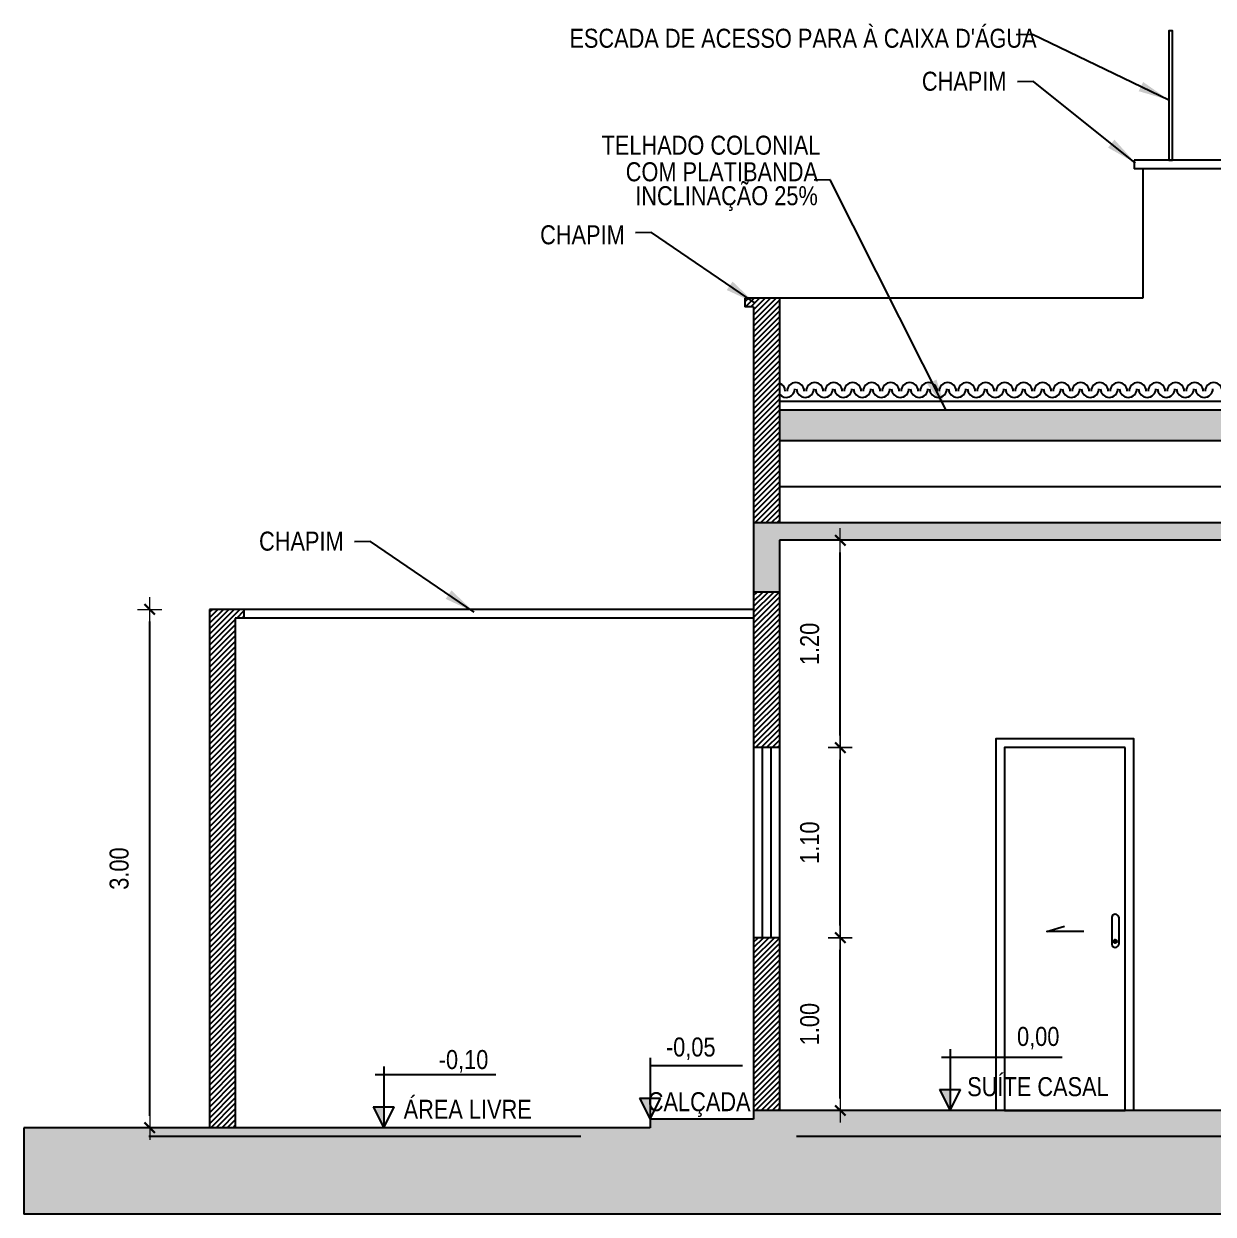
# Model space of a CAD drawing. Header units: millimetres. Extents: x -677 to -23, y -135 to 1112.
# Drawn here: x -67.52 to -60.64, y 864.54 to 871.43 of the extents above; entities that cross this region are included whole.
import ezdxf
from ezdxf.enums import TextEntityAlignment as Align

# ---------------------------------------------------------------- set-up
doc = ezdxf.new("R2010")
doc.units = ezdxf.units.MM
doc.header["$LTSCALE"] = 20
doc.header["$MEASUREMENT"] = 0
doc.header["$PDSIZE"] = -5
doc.linetypes.add('CONTINU', pattern=[0])
doc.linetypes.add('HIDDEN2', pattern=[0.1875, 0.125, -0.0625])
doc.layers.get('0').update_dxf_attribs({"linetype": 'CONTINUOUS'})
doc.layers.get('Defpoints').update_dxf_attribs({"linetype": 'CONTINUOUS'})
for name, color, linetype in [('COTAS', 7, 'CONTINUOUS'), ('E-hatch', 8, 'CONTINUOUS'), ('E-txt-g', 3, 'CONTINUOUS'), ('ESQUADRIA', 3, 'CONTINUOUS')]:
    doc.layers.add(name, color=color, linetype=linetype)
for name, color, linetype, lineweight in [('E-Cta-W', 7, 'CONTINUOUS', 20), ('E-Pen-C', 4, 'CONTINUOUS', 15), ('E-Pen-G', 3, 'CONTINUOUS', 30), ('E-Txt-W', 7, 'CONTINUOUS', 20)]:
    doc.layers.add(name, color=color, linetype=linetype, lineweight=lineweight)
doc.styles.add('F2', font='swissc.ttf')
doc.styles.add('REG60', font='romans.shx', dxfattribs={"width": 0.8, "height": 0.15})
doc.styles.add('REG80', font='romans.shx', dxfattribs={"width": 0.8, "height": 0.2})
doc.dimstyles.new('DIMENSION-1', dxfattribs={"dimtxt": 0.11, "dimasz": 0.07, "dimexe": 1, "dimexo": 0, "dimgap": 0.12, "dimtad": 1, "dimzin": 7, "dimdsep": 46, "dimtxsty": 'F2', "dimblk1": 'TRACO', "dimblk2": 'TRACO', "dimsah": 1, "dimcen": 1, "dimse1": 1, "dimse2": 1, "dimclrd": 256, "dimclre": 256, "dimclrt": 6, "dimadec": 0, "dimazin": 0, "dimtfac": 1, "dimtix": 1, "dimtmove": 2, "dimatfit": 3, "dimldrblk": 'TRACO', "dimfxl": 1, "dimtolj": 1, "dimtzin": 0, "dimarcsym": 0})
doc.dimstyles.get("Standard").update_dxf_attribs({"dimtxt": 0.18, "dimasz": 0.18, "dimexe": 0.18, "dimexo": 0.0625, "dimgap": 0.09, "dimtad": 0, "dimtih": 1, "dimtoh": 1, "dimdec": 4, "dimzin": 0, "dimdsep": 46, "dimtxsty": 'Standard', "dimcen": 0.09, "dimadec": 0, "dimazin": 0, "dimtfac": 1, "dimtdec": 4, "dimtofl": 0, "dimtmove": 0, "dimatfit": 3, "dimfxl": 1, "dimtolj": 1, "dimtzin": 0, "dimarcsym": 0})

# ---------------------------------------------------------------- blocks, each defined once
blk = doc.blocks.new('TXT-AMB75')
at = {"layer": 'E-txt-g', "style": 'REG80', "width": 0.8, "flags": 8}
blk.add_attdef('TXT', text='', height=0.2, dxfattribs=at).set_placement((0.0055, 0.2964), align=Align.CENTER)
at = {"layer": 'E-Txt-W', "style": 'REG60', "width": 0.8, "flags": 8}
blk.add_attdef('TXT', text='', height=0.15, dxfattribs=at).set_placement((0.0055, 0.0271), align=Align.CENTER)
blk = doc.blocks.new('TRACO')
at = {"layer": 'E-Pen-C'}
for p, q in [((0, 1), (0, -1)), ((-1, 0), (1, 0))]:
    blk.add_line(p, q, dxfattribs=at)
at = {"layer": 'E-Pen-G'}
blk.add_line((-0.424, -0.424), (0.424, 0.424), dxfattribs=at)
blk = doc.blocks.new('*D598')
at = {"color": 4, "lineweight": -2}
blk.add_line((-62.7968, 865.2141), (-62.7968, 866.0741), dxfattribs=at)
at = {"layer": 'Defpoints', "color": 0, "linetype": 'Continuous'}
for p in [(-63.1482, 866.1441), (-62.7968, 866.1441), (-63.1482, 865.1441)]:
    blk.add_point(p, dxfattribs=at)
at = {"color": 4, "linetype": 'Continuous', "lineweight": -2, "xscale": 0.07, "yscale": 0.07, "zscale": 0.07}
for p, rotation in [((-62.7968, 866.1441), 90), ((-62.7968, 865.1441), 270)]:
    blk.add_blockref('TRACO', p, dxfattribs=dict(at, rotation=rotation))
at = {"color": 4, "linetype": 'Continuous', "insert": (-62.9733, 865.6441), "char_height": 0.11, "attachment_point": 5, "rotation": 90, "style": 'F2'}
blk.add_mtext('\\A1;1.00', dxfattribs=at)
blk = doc.blocks.new('*D599')
at = {"color": 4, "lineweight": -2}
blk.add_line((-62.7968, 866.2141), (-62.7968, 867.1741), dxfattribs=at)
at = {"layer": 'Defpoints', "color": 0, "linetype": 'Continuous'}
for p in [(-63.1482, 867.2441), (-62.7968, 867.2441), (-63.1482, 866.1441)]:
    blk.add_point(p, dxfattribs=at)
at = {"color": 4, "linetype": 'Continuous', "lineweight": -2, "xscale": 0.07, "yscale": 0.07, "zscale": 0.07}
for p, rotation in [((-62.7968, 867.2441), 90), ((-62.7968, 866.1441), 270)]:
    blk.add_blockref('TRACO', p, dxfattribs=dict(at, rotation=rotation))
at = {"color": 4, "linetype": 'Continuous', "insert": (-62.9733, 866.6941), "char_height": 0.11, "attachment_point": 5, "rotation": 90, "style": 'F2'}
blk.add_mtext('\\A1;1.10', dxfattribs=at)
blk = doc.blocks.new('*D600')
at = {"color": 4, "lineweight": -2}
blk.add_line((-62.7968, 867.3141), (-62.7968, 868.3741), dxfattribs=at)
at = {"layer": 'Defpoints', "color": 0, "linetype": 'Continuous'}
for p in [(-63.1482, 868.4441), (-62.7968, 868.4441), (-63.1482, 867.2441)]:
    blk.add_point(p, dxfattribs=at)
at = {"color": 4, "linetype": 'Continuous', "lineweight": -2, "xscale": 0.07, "yscale": 0.07, "zscale": 0.07}
for p, rotation in [((-62.7968, 868.4441), 90), ((-62.7968, 867.2441), 270)]:
    blk.add_blockref('TRACO', p, dxfattribs=dict(at, rotation=rotation))
at = {"color": 4, "linetype": 'Continuous', "insert": (-62.9734, 867.8441), "char_height": 0.11, "attachment_point": 5, "rotation": 90, "style": 'F2'}
blk.add_mtext('\\A1;1.20', dxfattribs=at)
blk = doc.blocks.new('*D601')
at = {"color": 4, "lineweight": -2}
blk.add_line((-66.795, 865.1141), (-66.795, 867.9741), dxfattribs=at)
at = {"layer": 'Defpoints', "color": 0, "linetype": 'Continuous'}
for p in [(-66.795, 868.0441), (-66.5689, 868.0441), (-66.5689, 865.0441)]:
    blk.add_point(p, dxfattribs=at)
at = {"color": 4, "linetype": 'Continuous', "lineweight": -2, "xscale": 0.07, "yscale": 0.07, "zscale": 0.07}
for p, rotation in [((-66.795, 868.0441), 90), ((-66.795, 865.0441), 270)]:
    blk.add_blockref('TRACO', p, dxfattribs=dict(at, rotation=rotation))
at = {"color": 4, "linetype": 'Continuous', "insert": (-66.9714, 866.5441), "char_height": 0.11, "attachment_point": 5, "rotation": 90, "style": 'F2'}
blk.add_mtext('\\A1;3.00', dxfattribs=at)

msp = doc.modelspace()

# ---------------------------------------------------------------- hatches: boundary and pattern name
at = {"linetype": 'Continuous'}
h = msp.add_hatch(dxfattribs=at)
h.set_pattern_fill('TROOF1', color=8, scale=0.15, angle=180, style=0, pattern_type=2)
h.set_pattern_definition([(180, (-84.41893, 346.28626), (-0.15, -0.15), [0.048, -0.102]), (305.2176, (-84.5629314, 346.271264), (-1.05000017453, 1.49999987498), [0.03121305, -3.0900849]), (340.71, (-84.5449314, 346.245764), (-2.55000077763, 0.8999979741), [0.0317844, -3.1466586]), (19.29, (-84.5149314, 346.235264), (2.55000077763, 0.8999979741), [0.0317844, -3.1466586]), (54.7824, (-84.4849314, 346.245764), (1.05000017453, 1.49999987498), [0.03121305, -3.0900849]), (90, (-84.46693, 346.27126), (-0.15, 0.15), [0.015, -0.135]), (270, (-84.56293, 346.28626), (0.15, -0.15), [0.015, -0.135]), (180, (-84.41893, 346.28026), (-0.15, -0.15), [0.042, -0.108]), (306.3844, (-84.5689314, 346.268264), (-1.650001937525, 2.24999858293), [0.0354012, -3.50472585]), (342.3499, (-84.5479314, 346.239764), (2.850000422915, -0.899998778574), [0.0346302, -3.42838875]), (17.6501, (-84.5149314, 346.229264), (-2.850000422915, -0.899998778574), [0.0346302, -3.42838875]), (53.6156, (-84.4819314, 346.239764), (1.650001937525, 2.24999858293), [0.0354012, -3.50472585]), (90, (-84.46093, 346.26826), (-0.15, 0.15), [0.012, -0.138]), (270, (-84.56893, 346.28026), (0.15, -0.15), [0.012, -0.138]), (180, (-84.56293, 346.28026), (-0.15, -0.15), [0.006, -0.144]), (267.3974, (-84.4609314, 346.268264), (0.1500021288, 3.14999989794), [0.13213635, -3.17127105]), (272.6026, (-84.5689314, 346.268264), (0.1500021288, -3.14999989794), [0.13213635, -3.17127105]), (180, (-84.56293, 346.28626), (-0.15, -0.15), [0.006, -0.144])])
h.paths.add_polyline_path([(-63.1482, 869.1995), (-63.1482, 869.0198), (-54.896, 869.0198), (-54.896, 868.7441), (-48.0893, 868.7441), (-48.0893, 869.0198), (-44.7393, 869.0198), (-44.7393, 869.1995)])
at = {"layer": 'COTAS', "linetype": 'CONTINU'}
h = msp.add_hatch(dxfattribs=at)
h.set_pattern_fill('ANSI38', color=8, scale=0.25, style=0)
h.set_pattern_definition([(45, (-84.41893, 346.286264), (-0.022097087, 0.022097087), []), (135, (-84.41893, 346.286264), (-0.0662912607, 0.022097087), [0.078125, -0.046875])])
h.paths.add_polyline_path([(-67.524, 865.0441), (-67.524, 864.5441), (-37.8861, 864.5441), (-37.8861, 864.8957), (-38.4716, 864.8739), (-38.8036, 864.8543), (-38.9493, 864.8441), (-38.9493, 864.9941), (-41.7993, 864.9941), (-41.7993, 865.0441), (-43.9893, 865.0441), (-43.9893, 865.0941), (-44.5893, 865.0941), (-44.5893, 865.1441), (-63.2982, 865.1441), (-63.2982, 865.0941), (-63.8982, 865.0941), (-63.8982, 865.0441)])
at = {"layer": 'E-hatch'}
h = msp.add_hatch(dxfattribs=at)
h.set_pattern_fill('ANSI31', color=256, scale=0.18, style=0)
h.set_pattern_definition([(45, (-84.418931, 346.286264), (-0.0159099026, 0.0159099026), [])])
h.paths.add_polyline_path([(-66.2993, 867.9941), (-66.2493, 867.9941), (-66.2493, 868.0441), (-66.4493, 868.0441), (-66.4493, 865.0441), (-66.2993, 865.0441)])
h.paths.add_polyline_path([(-63.1482, 868.1441), (-63.2982, 868.1441), (-63.2982, 867.2441), (-63.1482, 867.2441)])
h.paths.add_polyline_path([(-63.1482, 866.1441), (-63.2982, 866.1441), (-63.2982, 865.1441), (-63.1482, 865.1441)])
h.paths.add_polyline_path([(-63.1482, 869.8441), (-63.3482, 869.8441), (-63.3482, 869.7941), (-63.2982, 869.7941), (-63.2982, 868.5441), (-63.1482, 868.5441)])
h.paths.add_polyline_path([(-59.8982, 868.1441), (-60.0482, 868.1441), (-60.0482, 865.1441), (-59.8982, 865.1441)])
h.paths.add_polyline_path([(-56.246, 868.1441), (-56.396, 868.1441), (-56.396, 865.1441), (-56.246, 865.1441)])
h.paths.add_polyline_path([(-54.896, 868.1441), (-55.046, 868.1441), (-55.046, 865.1441), (-54.896, 865.1441)])
h.paths.add_polyline_path([(-47.9393, 868.1441), (-48.0893, 868.1441), (-48.0893, 867.2441), (-47.9393, 867.2441)])
h.paths.add_polyline_path([(-44.5893, 869.7941), (-44.5393, 869.7941), (-44.5393, 869.8441), (-44.7393, 869.8441), (-44.7393, 868.5441), (-44.5893, 868.5441)])
h.paths.add_polyline_path([(-44.5893, 868.1441), (-44.7393, 868.1441), (-44.7393, 865.1441), (-44.5893, 865.1441)])
h = msp.add_hatch(dxfattribs=at)
h.set_pattern_fill('CONC', color=8, scale=0.12, style=0, pattern_type=2)
h.set_pattern_definition([(0, (0.114, 0.0768), (0, 0.12), [0, -0.12]), (0, (0.1152, 0.0348), (0, 0.12), [0, -0.12]), (0, (0.1188, 0.0996), (0, 0.12), [0, -0.12]), (338.1986, (0.0564, 0.0624), (0.36000003276, -0.11999998926), [0.01292436, -0.63329544]), (216.8699, (0.0684, 0.0576), (0.35999999014, 0.2400000148), [0.006, -0.594]), (130.6013, (0.0636, 0.054), (0.60000005055, -0.71999988218), [0.0110634, -1.09528188]), (206.5651, (0.024, 0.0396), (-0.119999899, -0.120000157), [0.00268332, -0.26564484]), (326.3099, (0.0216, 0.0384), (0.2399999469, -0.1200001601), [0.00432672, -0.42833952]), (108.4349, (0.0252, 0.036), (-0.1199998084, 0.2400000522), [0.00379476, -0.3756786]), (225, (0.1008, 0.0276), (-1e-17, -0.120000037), [0.00509112, -0.16461444]), (0, (0.0972, 0.024), (0.12, 0.12), [0.0072, -0.1128]), (135, (0.1044, 0.024), (-0.120000037, 0), [0.00509112, -0.16461444]), (251.5651, (0.0864, 0.1044), (0.1199998084, 0.2400000522), [0.00379476, -0.3756786]), (0, (0.0852, 0.1008), (0.12, 0.12), [0.006, -0.114]), (143.1301, (0.0912, 0.1008), (-0.35999999014, 0.2400000148), [0.006, -0.594]), (213.6901, (0.0228, 0.1056), (0.2399999469, 0.1200001601), [0.00432672, -0.42833952]), (341.5651, (0.0192, 0.1032), (-0.2400000522, 0.1199998084), [0.00758952, -0.37188384]), (126.8699, (0.0264, 0.1008), (0.2400000148, -0.35999999014), [0.006, -0.594]), (0, (0.0576, 0.1008), (0, 0.12), [0, -0.12]), (0, (0.0252, 0.0696), (0, 0.12), [0, -0.12]), (0, (0.0588, 0.0252), (0, 0.12), [0, -0.12]), (0, (0.0912, 0.0624), (0, 0.12), [0, -0.12]), (0, (0.0564, 0.0828), (0, 0.12), [0, -0.12]), (0, (0.03, 0.0864), (0, 0.12), [0, -0.12]), (0, (0.0408, 0.0792), (0, 0.12), [0, -0.12]), (0, (0.036, 0.0504), (0, 0.12), [0, -0.12]), (0, (0.0072, 0.0552), (0, 0.12), [0, -0.12]), (0, (0.0084, 0.0828), (0, 0.12), [0, -0.12]), (0, (0.0048, 0.1092), (0, 0.12), [0, -0.12]), (0, (0.042, 0.114), (0, 0.12), [0, -0.12]), (0, (0.0684, 0.1188), (0, 0.12), [0, -0.12]), (0, (0.1104, 0.114), (0, 0.12), [0, -0.12]), (0, (0.0816, 0.0768), (0, 0.12), [0, -0.12]), (0, (0.0696, 0.0984), (0, 0.12), [0, -0.12]), (0, (0.0792, 0.0408), (0, 0.12), [0, -0.12]), (0, (0.0432, 0.0348), (0, 0.12), [0, -0.12]), (0, (0.0792, 0.0084), (0, 0.12), [0, -0.12]), (0, (0.0396, 0.0156), (0, 0.12), [0, -0.12]), (0, (0.0012, 0.012), (0, 0.12), [0, -0.12]), (0, (0.0156, 0.006), (0, 0.12), [0, -0.12]), (0, (0.0168, 0.0228), (0, 0.12), [0, -0.12]), (0, (0.0972, 0.0036), (0, 0.12), [0, -0.12]), (0, (0.1116, 0.0528), (0, 0.12), [0, -0.12]), (0, (0.1056, 0.0888), (0, 0.12), [0, -0.12]), (0, (0.0504, 0.0024), (0, 0.12), [0, -0.12])])
h.paths.add_polyline_path([(-54.896, 868.4441), (-51.7393, 868.4441), (-51.7393, 868.1441), (-51.5893, 868.1441), (-51.5893, 868.4441), (-48.0893, 868.4441), (-48.0893, 868.1441), (-47.9393, 868.1441), (-47.9393, 868.4441), (-44.7393, 868.4441), (-44.7393, 868.1441), (-44.5893, 868.1441), (-44.5893, 868.5441), (-63.2982, 868.5441), (-63.2982, 868.1441), (-63.1482, 868.1441), (-63.1482, 868.4441), (-60.0482, 868.4441), (-60.0482, 868.1441), (-59.8982, 868.1441), (-59.8982, 868.4441), (-56.396, 868.4441), (-56.396, 868.1441), (-56.246, 868.1441), (-56.246, 868.4441), (-55.046, 868.4441), (-55.046, 868.1441), (-54.896, 868.1441)])
h.paths.add_polyline_path([(-60.3209, 868.373), (-60.3209, 868.6103), (-60.5512, 868.6103), (-60.5512, 868.373)], flags=9)
h.paths.add_polyline_path([(-56.8368, 868.373), (-56.8368, 868.6103), (-57.0671, 868.6103), (-57.0671, 868.373)], flags=9)
h.paths.add_polyline_path([(-51.9518, 868.373), (-51.9518, 868.6103), (-52.1822, 868.6103), (-52.1822, 868.373)], flags=9)
h.paths.add_polyline_path([(-45.1386, 868.373), (-45.1386, 868.6103), (-45.3689, 868.6103), (-45.3689, 868.373)], flags=9)

# ---------------------------------------------------------------- linework, layer by layer
at = {"color": 6, "linetype": 'Continuous'}
for p, q in [((-58.1947, 870.6441), (-61.0947, 870.6441)), ((-61.0947, 870.6441), (-61.0947, 870.5941)), ((-58.1947, 870.5941), (-61.0947, 870.5941)), ((-61.0447, 870.5941), (-61.0447, 869.8441)), ((-61.0447, 869.8441), (-63.1482, 869.8441))]:
    msp.add_line(p, q, dxfattribs=at)
at = {"color": 5, "linetype": 'Continuous'}
for p, q in [((-63.1482, 869.8441), (-63.3482, 869.8441)), ((-63.3482, 869.8441), (-63.3482, 869.7941)), ((-63.1482, 869.8441), (-63.1482, 868.5441)), ((-63.2982, 869.7941), (-63.3482, 869.7941)), ((-63.2982, 869.7941), (-63.2982, 867.2441)), ((-44.5893, 868.5441), (-63.2982, 868.5441)), ((-63.1482, 868.4441), (-63.1482, 867.2441)), ((-60.0482, 868.4441), (-63.1482, 868.4441)), ((-63.1482, 868.1441), (-63.2982, 868.1441)), ((-66.4493, 868.0441), (-66.4493, 865.0441)), ((-66.2993, 868.0441), (-66.4493, 868.0441)), ((-66.2493, 868.0441), (-66.4493, 868.0441)), ((-66.2493, 868.0441), (-66.2493, 867.9941)), ((-66.2993, 867.9941), (-66.2993, 865.0441)), ((-66.2493, 867.9941), (-66.2993, 867.9941)), ((-63.1482, 867.2441), (-63.2982, 867.2441)), ((-63.2982, 866.1441), (-63.2982, 865.1441)), ((-63.1482, 866.1441), (-63.2982, 866.1441)), ((-63.1482, 866.1441), (-63.1482, 865.1441))]:
    msp.add_line(p, q, dxfattribs=at)
at = {"color": 2, "linetype": 'Continuous'}
for p, q in [((-63.1482, 869.2491), (-44.7393, 869.2491)), ((-63.1482, 869.1995), (-44.7393, 869.1995)), ((-54.896, 869.0198), (-63.1482, 869.0198)), ((-54.896, 868.753), (-63.1482, 868.753))]:
    msp.add_line(p, q, dxfattribs=at)
at = {"color": 8, "linetype": 'Continuous'}
for p, q in [((-63.2982, 868.0441), (-66.2993, 868.0441)), ((-63.2982, 867.9941), (-66.2993, 867.9941)), ((-63.2982, 867.2441), (-63.2982, 866.1441)), ((-63.1482, 867.2441), (-63.1482, 866.1441)), ((-67.524, 865.0441), (-67.524, 864.5441))]:
    msp.add_line(p, q, dxfattribs=at)
at = {"color": 7, "linetype": 'Continuous'}
for p, q in [((-63.2482, 867.2441), (-63.2482, 866.1441)), ((-63.1982, 867.2441), (-63.1982, 866.1441))]:
    msp.add_line(p, q, dxfattribs=at)
at = {"color": 8}
for p, q in [((-61.2241, 866.2625), (-61.2241, 866.1062)), ((-61.1841, 866.2625), (-61.1841, 866.1062)), ((-61.2241, 866.22), (-61.2241, 866.1062)), ((-61.1941, 866.1234), (-61.2141, 866.1234)), ((-61.2041, 866.1134), (-61.2041, 866.1334))]:
    msp.add_line(p, q, dxfattribs=at)
for p, q in [((-62.1606, 865.4992), (-62.1606, 865.1441)), ((-63.8982, 865.4492), (-63.8982, 865.0941)), ((-62.2101, 865.4531), (-61.511, 865.4531)), ((-65.4895, 865.3531), (-64.7904, 865.3531)), ((-65.44, 865.3992), (-65.44, 865.0441)), ((-63.8951, 865.405), (-63.3636, 865.405)), ((-63.9592, 865.2161), (-63.8982, 865.0941)), ((-63.9592, 865.2161), (-63.8373, 865.2161)), ((-63.8982, 865.0941), (-63.8373, 865.2161)), ((-62.2215, 865.2661), (-62.1606, 865.1441)), ((-62.2215, 865.2661), (-62.0996, 865.2661)), ((-62.1606, 865.1441), (-62.0996, 865.2661)), ((-65.501, 865.1661), (-65.44, 865.0441)), ((-65.501, 865.1661), (-65.379, 865.1661)), ((-65.44, 865.0441), (-65.379, 865.1661))]:
    msp.add_line(p, q)
at = {"color": 1, "linetype": 'Continuous'}
for p, q in [((-44.5893, 865.1441), (-63.2982, 865.1441)), ((-63.2982, 865.1441), (-63.2982, 865.0941)), ((-63.8982, 865.0941), (-63.8982, 865.0441)), ((-63.2982, 865.0941), (-63.8982, 865.0941)), ((-63.8982, 865.0441), (-67.524, 865.0441))]:
    msp.add_line(p, q, dxfattribs=at)
at = {"color": 8, "linetype": 'HIDDEN2'}
msp.add_line((-41.7993, 864.9941), (-67.524, 864.9941), dxfattribs=at)
at = {"color": 8, "linetype": 'Continuous'}
for points in [[(-60.8947, 870.6441), (-60.8724, 870.6441), (-60.8724, 871.3921), (-60.8947, 871.3921)], [(-61.1464, 867.2441), (-61.8464, 867.2441), (-61.8464, 865.1441), (-61.1464, 865.1441)]]:
    msp.add_lwpolyline(points, close=True, dxfattribs=at)
msp.add_lwpolyline([(-61.0964, 865.1441), (-61.0964, 867.2941), (-61.8964, 867.2941), (-61.8964, 865.1441)], dxfattribs=at)
at = {"color": 8, "linetype": 'Continuous', "flags": 128}
msp.add_lwpolyline([(-61.3863, 866.1804), (-61.5999, 866.1804), (-61.4988, 866.2101)], dxfattribs=at)
at = {"color": 8}
msp.add_circle((-61.2041, 866.1234), 0.01, dxfattribs=at)
for centre, start, end in [((-61.2041, 866.2602), 6.42318, 173.57682), ((-61.2041, 866.1084), 186.42318, 353.57682)]:
    msp.add_arc(centre, 0.0201, start, end, dxfattribs=at)
for points in [[(-63.9592, 865.2161), (-63.8982, 865.2161), (-63.8982, 865.0941)], [(-62.2215, 865.2661), (-62.1606, 865.2661), (-62.1606, 865.1441)], [(-65.501, 865.1661), (-65.44, 865.1661), (-65.44, 865.0441)]]:
    msp.add_solid(points)
at = {"layer": 'COTAS', "color": 8, "linetype": 'CONTINU'}
msp.add_line((-37.8861, 864.5441), (-67.524, 864.5441), dxfattribs=at)
at = {"layer": 'ESQUADRIA', "color": 7}
for centre, start, end in [((-63.1647, 869.3063), 0, 70.78341), ((-63.0547, 869.3063), 0, 180), ((-62.9447, 869.3063), 0, 180), ((-62.8347, 869.3063), 0, 180), ((-62.7247, 869.3063), 0, 180), ((-62.7247, 869.3063), 0, 180), ((-62.6147, 869.3063), 0, 180), ((-62.5047, 869.3063), 0, 180), ((-62.3947, 869.3063), 0, 180), ((-62.2847, 869.3063), 0, 180), ((-62.1747, 869.3063), 0, 180), ((-62.0647, 869.3063), 0, 180), ((-62.0647, 869.3063), 0, 180), ((-61.9547, 869.3063), 0, 180), ((-61.8447, 869.3063), 0, 180), ((-61.7347, 869.3063), 0, 180), ((-61.6247, 869.3063), 0, 180), ((-61.5147, 869.3063), 0, 180), ((-61.4047, 869.3063), 0, 180), ((-61.2947, 869.3063), 0, 180), ((-61.1847, 869.3063), 0, 180), ((-61.0747, 869.3063), 0, 180), ((-60.9647, 869.3063), 0, 180), ((-60.9647, 869.3063), 0, 180), ((-60.8547, 869.3063), 0, 180), ((-60.7447, 869.3063), 0, 180), ((-60.6347, 869.3063), 0, 180), ((-63.1093, 869.3207), 218.85367, 0), ((-62.9993, 869.3207), 180, 0), ((-62.8893, 869.3207), 180, 0), ((-62.7793, 869.3207), 180, 0), ((-62.6693, 869.3207), 180, 0), ((-62.6693, 869.3207), 180, 270), ((-62.5593, 869.3207), 180, 0), ((-62.4493, 869.3207), 180, 0), ((-62.3393, 869.3207), 180, 0), ((-62.2293, 869.3207), 180, 0), ((-62.1193, 869.3207), 180, 0), ((-62.0093, 869.3207), 180, 0), ((-62.0093, 869.3207), 180, 0), ((-61.8993, 869.3207), 180, 0), ((-61.7893, 869.3207), 180, 0), ((-61.6793, 869.3207), 180, 0), ((-61.5693, 869.3207), 180, 0), ((-61.4593, 869.3207), 180, 0), ((-61.3493, 869.3207), 180, 0), ((-61.2393, 869.3207), 180, 0), ((-61.1293, 869.3207), 180, 0), ((-61.0193, 869.3207), 180, 0), ((-60.9093, 869.3207), 180, 0), ((-60.9093, 869.3207), 180, 270), ((-60.7993, 869.3207), 180, 0), ((-60.6893, 869.3207), 180, 0)]:
    msp.add_arc(centre, 0.05, start, end, dxfattribs=at)

# ---------------------------------------------------------------- block references
ref = msp.add_blockref('TXT-AMB75', (-61.6532, 865.3017), dxfattribs=dict(xscale=0.7290000000000001, yscale=0.7290000000000001, zscale=0.7290000000000001))
ref.add_attrib('TXT', '0,00', dxfattribs={"layer": 'E-txt-g', "color": 2, "height": 0.11, "style": 'F2'}).set_placement((-61.6504, 865.5178), align=Align.CENTER)
ref = msp.add_blockref('TXT-AMB75', (-63.6665, 865.2405), dxfattribs=dict(xscale=0.7290000000000001, yscale=0.7290000000000001, zscale=0.7290000000000001))
ref.add_attrib('TXT', '-0,05', dxfattribs={"layer": 'E-txt-g', "color": 2, "height": 0.11, "style": 'F2'}).set_placement((-63.6624, 865.4566), align=Align.CENTER)
ref = msp.add_blockref('TXT-AMB75', (-64.9799, 865.1679), dxfattribs=dict(xscale=0.7290000000000001, yscale=0.7290000000000001, zscale=0.7290000000000001))
ref.add_attrib('TXT', '-0,10', dxfattribs={"layer": 'E-txt-g', "color": 2, "height": 0.11, "style": 'F2'}).set_placement((-64.9779, 865.384), align=Align.CENTER)
ref = msp.add_blockref('TXT-AMB75', (-61.6532, 865.0111), dxfattribs=dict(xscale=0.7290000000000001, yscale=0.7290000000000001, zscale=0.7290000000000001))
ref.add_attrib('TXT', 'SUÍTE CASAL', dxfattribs={"layer": 'E-txt-g', "color": 2, "height": 0.11, "style": 'F2'}).set_placement((-61.6519, 865.2272), align=Align.CENTER)
ref = msp.add_blockref('TXT-AMB75', (-64.9556, 864.8801), dxfattribs=dict(xscale=0.7290000000000001, yscale=0.7290000000000001, zscale=0.7290000000000001))
ref.add_attrib('TXT', 'ÁREA LIVRE', dxfattribs={"layer": 'E-txt-g', "color": 2, "height": 0.11, "style": 'F2'}).set_placement((-64.9537, 865.0962), align=Align.CENTER)
ref = msp.add_blockref('TXT-AMB75', (-63.6073, 864.924), dxfattribs=dict(xscale=0.7290000000000001, yscale=0.7290000000000001, zscale=0.7290000000000001))
ref.add_attrib('TXT', 'CALÇADA', dxfattribs={"layer": 'E-txt-g', "color": 2, "height": 0.11, "style": 'F2'}).set_placement((-63.6135, 865.1401), align=Align.CENTER)

# ---------------------------------------------------------------- texts
at = {"color": 4, "style": 'F2'}
for s, p in [("ESCADA DE ACESSO PARA À CAIXA D'ÁGUA", (-64.365, 871.2941)), ('CHAPIM', (-62.324, 871.0454)), ('TELHADO COLONIAL', (-64.1787, 870.6753)), ('COM PLATIBANDA', (-64.0387, 870.5214)), ('INCLINAÇÃO 25%%%', (-63.9837, 870.3829)), ('CHAPIM', (-64.5344, 870.1568)), ('CHAPIM', (-66.1619, 868.384))]:
    msp.add_text(s, height=0.11, dxfattribs=at).set_placement(p)

# ---------------------------------------------------------------- dimensions: what is measured, and where the dimension line sits
at = {"color": 8, "linetype": 'Continuous'}
for base, p1, p2, picture, middle in [((-62.7968, 868.4441), (-63.1482, 867.2441), (-63.1482, 868.4441), '*D600', (-62.9734, 867.8441)), ((-66.795, 868.0441), (-66.5689, 865.0441), (-66.5689, 868.0441), '*D601', (-66.9714, 866.5441)), ((-62.7968, 867.2441), (-63.1482, 866.1441), (-63.1482, 867.2441), '*D599', (-62.9733, 866.6941)), ((-62.7968, 866.1441), (-63.1482, 865.1441), (-63.1482, 866.1441), '*D598', (-62.9733, 865.6441))]:
    dim = msp.add_linear_dim(base=base, p1=p1, p2=p2, angle=90, dimstyle='DIMENSION-1', override={"dimclrd": 4, "dimclrt": 4, "dimadec": 8, "dimfxl": 0.5, "dimfxlon": 1}, dxfattribs=at)
    dim.commit()
    dim.dimension.update_dxf_attribs({"geometry": picture, "text_midpoint": middle})

# ---------------------------------------------------------------- leaders
at = {"color": 4}
for points in [[(-63.2884, 869.8152), (-63.889, 870.2246), (-63.9818, 870.2228)], [(-64.9159, 868.0279), (-65.5165, 868.4372), (-65.6093, 868.4355)]]:
    msp.add_leader(points, dimstyle='Standard', dxfattribs=at)
at = {"layer": 'E-Cta-W', "color": 4}
for points in [[(-60.8936, 870.9915), (-61.6845, 871.3712), (-61.7773, 871.3695)], [(-61.0868, 870.6267), (-61.6786, 871.0986), (-61.7713, 871.0968)], [(-62.185, 869.1999), (-62.8551, 870.5289), (-62.9479, 870.5272)]]:
    msp.add_leader(points, dimstyle='Standard', dxfattribs=at)

doc.saveas('drawing.dxf')
